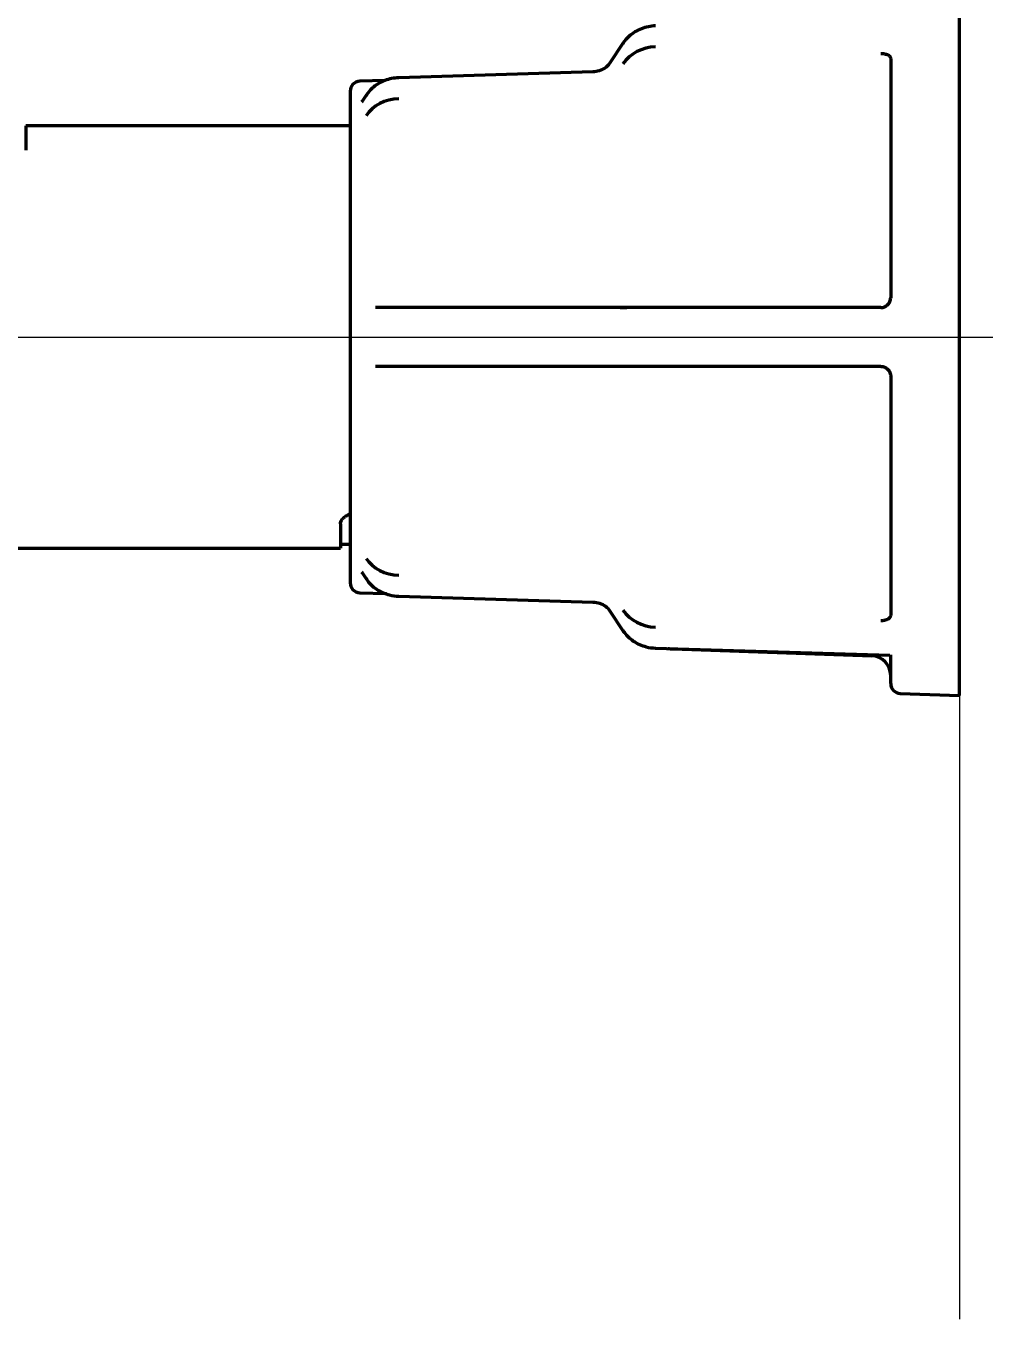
# Model space of a CAD drawing. Header units: inches. Extents: x -2898 to 7248, y 606 to 5598.
# Drawn here: x 2028.5 to 2077.3, y 2283.8 to 2349.7 of the extents above; entities that cross this region are included whole.
import ezdxf

# ---------------------------------------------------------------- set-up
doc = ezdxf.new("R2010")
doc.units = ezdxf.units.IN

# ---------------------------------------------------------------- blocks, each defined once
blk = doc.blocks.new('A$C773D0E90')
at = {"color": 4}
for p, q in [((0, 50), (0, -50)), ((-50, 0), (50, 0))]:
    blk.add_line(p, q, dxfattribs=at)

msp = doc.modelspace()

# ---------------------------------------------------------------- linework, layer by layer
at = {"linetype": 'Continuous', "lineweight": 70}
for p, q in [((2075.973, 2315.593), (2075.973, 2352.093)), ((2058.868, 2348.812), (2058.172, 2347.768)), ((2058.868, 2348.812), (2058.851, 2348.751)), ((2072.473, 2348.026), (2072.473, 2335.843)), ((2057.326, 2347.342), (2047.45, 2347.043)), ((2046.759, 2346.906), (2045.455, 2346.86)), ((2044.973, 2346.36), (2044.973, 2321.326)), ((2045.802, 2346.172), (2045.563, 2345.813)), ((2045.802, 2346.172), (2045.785, 2346.111)), ((2045.562, 2345.811), (2045.555, 2345.802)), ((2028.473, 2344.593), (2028.473, 2343.36)), ((2044.972, 2344.593), (2028.473, 2344.593)), ((2047.465, 2335.343), (2046.253, 2335.343)), ((2057.341, 2335.343), (2047.465, 2335.343)), ((2058.588, 2335.343), (2057.341, 2335.343)), ((2059.284, 2335.343), (2058.588, 2335.343)), ((2058.714, 2335.343), (2058.805, 2335.343)), ((2060.53, 2335.343), (2059.284, 2335.343)), ((2071.972, 2335.343), (2060.53, 2335.343)), ((2047.465, 2332.343), (2046.253, 2332.343)), ((2057.341, 2332.343), (2047.465, 2332.343)), ((2058.588, 2332.343), (2057.341, 2332.343)), ((2059.284, 2332.343), (2058.588, 2332.343)), ((2058.805, 2332.343), (2058.719, 2332.343)), ((2060.53, 2332.343), (2059.284, 2332.343)), ((2071.972, 2332.343), (2060.53, 2332.343)), ((2072.473, 2331.843), (2072.473, 2319.661)), ((2044.473, 2324.327), (2044.473, 2323.093)), ((2019.473, 2323.093), (2044.473, 2323.093)), ((2044.473, 2323.293), (2044.973, 2323.293)), ((2045.556, 2321.883), (2045.562, 2321.874)), ((2045.561, 2321.876), (2045.802, 2321.514)), ((2045.785, 2321.575), (2045.802, 2321.514)), ((2045.455, 2320.826), (2046.818, 2320.779)), ((2047.45, 2320.643), (2057.326, 2320.345)), ((2058.172, 2319.918), (2058.868, 2318.875)), ((2058.851, 2318.936), (2058.868, 2318.875)), ((2060.515, 2318.004), (2072.431, 2317.643)), ((2061.385, 2317.965), (2071.507, 2317.612)), ((2072.473, 2316.198), (2072.473, 2317.661)), ((2072.955, 2315.699), (2075.973, 2315.593))]:
    msp.add_line(p, q, dxfattribs=at)
for centre, radius, start, end in [((2045.473, 2346.36), 0.5, 92, 180), ((2045.473, 2321.326), 0.5, 180, 268), ((2061.473, 2320.464), 2.5, 262.62465, 268), ((2071.473, 2316.613), 1, 0, 88), ((2072.973, 2316.198), 0.5, 180, 268)]:
    msp.add_arc(centre, radius, start, end, dxfattribs=at)
for centre, start_param, end_param in [((2060.583, 2346.885), 1.605703, 2.617994), ((2047.517, 2344.245), 1.605703, 2.617994), ((2047.517, 2323.441), 3.665191, 4.677482), ((2060.583, 2320.802), 3.665191, 4.677482)]:
    msp.add_ellipse(centre, major_axis=(2, 0), ratio=0.866025, start_param=start_param, end_param=end_param, dxfattribs=at)
for points, knots in [([(2060.515, 2349.683), (2060.258, 2349.673), (2059.773, 2349.578), (2059.203, 2349.231), (2058.951, 2348.935), (2058.868, 2348.812)], [0, 0, 0, 0, 0.373313, 0.765435, 1, 1, 1, 1]), ([(2071.973, 2348.279), (2072.005, 2348.279), (2072.038, 2348.277), (2072.102, 2348.271), (2072.134, 2348.266), (2072.194, 2348.253), (2072.223, 2348.245), (2072.277, 2348.227), (2072.303, 2348.216), (2072.349, 2348.193), (2072.37, 2348.18), (2072.406, 2348.153), (2072.422, 2348.138), (2072.447, 2348.108), (2072.456, 2348.092), (2072.469, 2348.06), (2072.473, 2348.044), (2072.473, 2348.028)], [0, 0, 0, 0, 0.125, 0.125, 0.25, 0.25, 0.375, 0.375, 0.5, 0.5, 0.625, 0.625, 0.75, 0.75, 0.875, 0.875, 1, 1, 1, 1]), ([(2058.172, 2347.768), (2058.111, 2347.676), (2057.965, 2347.531), (2057.652, 2347.38), (2057.437, 2347.346), (2057.326, 2347.342)], [0, 0, 0, 0, 0.374008, 0.700256, 1, 1, 1, 1]), ([(2047.45, 2347.043), (2047.193, 2347.033), (2046.708, 2346.938), (2046.138, 2346.591), (2045.886, 2346.296), (2045.802, 2346.172)], [0, 0, 0, 0, 0.373313, 0.765435, 1, 1, 1, 1]), ([(2058.805, 2335.343), (2058.866, 2335.343), (2058.934, 2335.343), (2059.022, 2335.343), (2059.036, 2335.343), (2059.049, 2335.343)], [0, 0, 0, 0, 0.849527, 0.849527, 1, 1, 1, 1]), ([(2071.973, 2335.343), (2072.005, 2335.343), (2072.038, 2335.347), (2072.102, 2335.359), (2072.134, 2335.369), (2072.194, 2335.394), (2072.223, 2335.409), (2072.277, 2335.446), (2072.303, 2335.467), (2072.349, 2335.513), (2072.37, 2335.538), (2072.406, 2335.593), (2072.422, 2335.622), (2072.447, 2335.682), (2072.456, 2335.713), (2072.469, 2335.778), (2072.473, 2335.81), (2072.473, 2335.843)], [0, 0, 0, 0, 0.125, 0.125, 0.25, 0.25, 0.375, 0.375, 0.5, 0.5, 0.625, 0.625, 0.75, 0.75, 0.875, 0.875, 1, 1, 1, 1]), ([(2059.054, 2332.343), (2059.039, 2332.343), (2059.025, 2332.343), (2058.972, 2332.343), (2058.936, 2332.343), (2058.885, 2332.343), (2058.868, 2332.343), (2058.836, 2332.343), (2058.82, 2332.343), (2058.805, 2332.343)], [0, 0, 0, 0, 0.162216, 0.162216, 0.581108, 0.581108, 0.790554, 0.790554, 1, 1, 1, 1]), ([(2071.973, 2332.343), (2072.005, 2332.343), (2072.038, 2332.34), (2072.102, 2332.327), (2072.134, 2332.318), (2072.194, 2332.293), (2072.223, 2332.277), (2072.277, 2332.241), (2072.303, 2332.22), (2072.349, 2332.174), (2072.37, 2332.148), (2072.406, 2332.094), (2072.422, 2332.065), (2072.447, 2332.005), (2072.456, 2331.973), (2072.469, 2331.909), (2072.473, 2331.876), (2072.473, 2331.844)], [0, 0, 0, 0, 0.125, 0.125, 0.25, 0.25, 0.375, 0.375, 0.5, 0.5, 0.625, 0.625, 0.75, 0.75, 0.875, 0.875, 1, 1, 1, 1]), ([(2044.473, 2324.327), (2044.473, 2324.36), (2044.478, 2324.393), (2044.501, 2324.46), (2044.518, 2324.494), (2044.547, 2324.535), (2044.553, 2324.544), (2044.565, 2324.56), (2044.572, 2324.569), (2044.593, 2324.594), (2044.609, 2324.61), (2044.659, 2324.658), (2044.698, 2324.689), (2044.763, 2324.732), (2044.787, 2324.747), (2044.836, 2324.774), (2044.862, 2324.787), (2044.913, 2324.811), (2044.939, 2324.822), (2044.965, 2324.832)], [0, 0, 0, 0, 0.183356, 0.183356, 0.366712, 0.366712, 0.412551, 0.412551, 0.45839, 0.45839, 0.550068, 0.550068, 0.733423, 0.733423, 0.825101, 0.825101, 0.916779, 0.916779, 1, 1, 1, 1]), ([(2045.802, 2321.514), (2045.943, 2321.31), (2046.273, 2320.977), (2046.886, 2320.704), (2047.284, 2320.649), (2047.45, 2320.643)], [0, 0, 0, 0, 0.38076, 0.753812, 1, 1, 1, 1]), ([(2057.326, 2320.345), (2057.446, 2320.339), (2057.673, 2320.302), (2057.979, 2320.144), (2058.117, 2320.002), (2058.172, 2319.918)], [0, 0, 0, 0, 0.323679, 0.659927, 1, 1, 1, 1]), ([(2071.973, 2319.411), (2072.005, 2319.411), (2072.038, 2319.412), (2072.102, 2319.419), (2072.134, 2319.424), (2072.194, 2319.436), (2072.223, 2319.444), (2072.277, 2319.462), (2072.303, 2319.472), (2072.349, 2319.496), (2072.37, 2319.508), (2072.406, 2319.535), (2072.422, 2319.55), (2072.447, 2319.58), (2072.456, 2319.596), (2072.469, 2319.628), (2072.473, 2319.644), (2072.473, 2319.661)], [0, 0, 0, 0, 0.125, 0.125, 0.25, 0.25, 0.375, 0.375, 0.5, 0.5, 0.625, 0.625, 0.75, 0.75, 0.875, 0.875, 1, 1, 1, 1]), ([(2058.868, 2318.875), (2059.009, 2318.671), (2059.338, 2318.337), (2059.951, 2318.064), (2060.35, 2318.009), (2060.515, 2318.004)], [0, 0, 0, 0, 0.38076, 0.753812, 1, 1, 1, 1])]:
    msp.add_open_spline(points, degree=3, knots=knots, dxfattribs=at)

# ---------------------------------------------------------------- block references
msp.add_blockref('A$C773D0E90', (2075.973, 2333.843))

doc.saveas('drawing.dxf')
